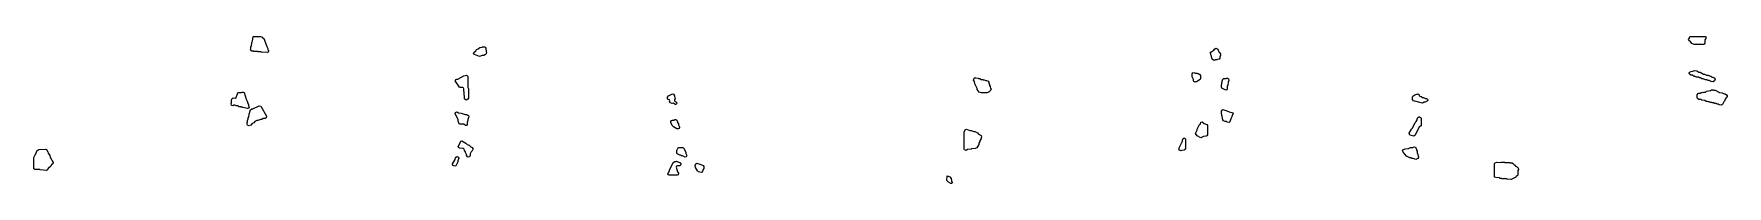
# Model space of a CAD drawing. Header units: millimetres. Extents: x 0 to 3153, y 0 to 274.
import ezdxf

# ---------------------------------------------------------------- set-up
doc = ezdxf.new("R2010")
doc.units = ezdxf.units.MM
doc.layers.add('K', color=7, linetype='Continuous')

msp = doc.modelspace()

# ---------------------------------------------------------------- linework, layer by layer
at = {"layer": 'K'}
for points in [[(424, 244.7), (423.3, 245.4), (417.6, 245.4), (416.8, 246.1), (409.7, 246.1), (409, 246.8), (406.1, 246.8), (404.3, 247.9), (403.6, 250.1), (404.3, 250.9), (404.3, 255.1), (405, 255.9), (405.7, 263), (407.1, 265.1), (408.2, 274.1), (421.9, 274.1), (425.5, 272.7), (426.2, 271.2), (428, 270.2), (431.6, 262.3), (433.8, 255.1), (435.9, 251.6), (435.9, 249.4), (437.4, 247.3), (436.6, 245), (434.8, 243.9), (424, 244.7)], [(820.4, 240.4), (818.6, 243), (819.3, 244.5), (822.9, 247.3), (824, 249.8), (827.6, 251.3), (830.4, 253.4), (834.7, 254.1), (835.4, 254.8), (839.1, 254.8), (840.5, 254.1), (841.6, 252.3), (842.3, 245.2), (843.1, 244.4), (842.3, 241.5), (841.2, 240.4), (837.6, 238.9), (834.8, 238.9), (829.7, 236.8), (820.4, 240.4)], [(3091.5, 259.3), (3087.5, 261.1), (3084, 265.4), (3082.9, 265.7), (3081.4, 268.7), (3082.9, 270.9), (3082.9, 273), (3084, 274.1), (3113.1, 273.8), (3113.1, 270.1), (3111.6, 267.9), (3111.6, 261.5), (3110.5, 259.7), (3109.1, 258.9), (3106.8, 258.9), (3106.2, 259.6), (3105.5, 258.9), (3101.8, 258.9), (3101.2, 259.6), (3099.8, 258.9), (3096.1, 258.9), (3095.4, 259.6), (3094, 258.9), (3091.5, 259.3)], [(2196.5, 230), (2194.3, 231.5), (2193.6, 232.9), (2192.9, 237.2), (2191.4, 240.1), (2191.4, 242.2), (2190.7, 242.9), (2191.8, 244.8), (2197.2, 248.7), (2198.2, 250.5), (2201.2, 252), (2204.5, 250.2), (2206.6, 245.2), (2208, 244.5), (2209.5, 241.6), (2209.5, 239.4), (2208.1, 235.8), (2208.1, 233.6), (2206.9, 231.8), (2203.4, 231.1), (2202.6, 230.4), (2199.8, 230.4), (2199.1, 229.6), (2196.5, 230)], [(802.9, 156.5), (802.1, 157.9), (801.4, 170.8), (800.7, 171.5), (800.7, 176.5), (800, 177.9), (798.3, 178.9), (794, 178.9), (792.5, 179.7), (784.3, 191.5), (786.1, 194.1), (787.6, 194.8), (789.7, 194.8), (800.4, 200.6), (805.5, 202), (807.3, 200.9), (808.1, 199.4), (808.1, 178.7), (809.5, 176.6), (809.5, 159.4), (808.4, 157.5), (804.7, 155.3), (802.9, 156.5)], [(1764.4, 169.3), (1760.4, 170.4), (1756.4, 175.1), (1756.4, 177.2), (1752.1, 185.8), (1751.4, 190.1), (1750, 192.9), (1750.7, 196.6), (1752.6, 197.7), (1753.4, 197), (1758.4, 196.3), (1759.1, 195.6), (1761.2, 195.6), (1764.1, 194.1), (1766.9, 194.1), (1767.6, 193.4), (1769.8, 193.4), (1772.6, 192), (1774.1, 192), (1777, 190.5), (1778.1, 188.7), (1778.1, 186.6), (1779.5, 184.4), (1779.5, 183), (1780.9, 180.9), (1781.6, 177.3), (1782.4, 176.6), (1781.6, 173.6), (1779.1, 171.1), (1775.4, 168.9), (1774.7, 169.6), (1773.3, 168.9), (1764.4, 169.3)], [(2159.3, 191.5), (2159.3, 193.7), (2157.1, 198.7), (2157.1, 204.4), (2158.2, 206.3), (2159.7, 207), (2162.6, 205.6), (2166.2, 205.6), (2166.9, 204.8), (2168.3, 204.8), (2171.2, 203.4), (2172.3, 201.6), (2172.3, 195.1), (2171.6, 193.6), (2164.8, 189.6), (2163.4, 189.6), (2162.6, 188.9), (2160, 190), (2159.3, 191.5)], [(2211.4, 179.4), (2211.4, 184.4), (2212.1, 185.1), (2212.1, 188), (2212.9, 188.7), (2212.9, 190.8), (2214.3, 194.5), (2216.1, 195.6), (2220.4, 195.6), (2221.1, 196.3), (2222.6, 196.3), (2224.5, 195.2), (2225.2, 192.2), (2223.8, 188.7), (2223.1, 182.9), (2222.3, 182.2), (2222.3, 176.5), (2221.2, 174.7), (2219.7, 173.9), (2212.2, 177.9), (2211.4, 179.4)], [(3123.6, 190), (3119.7, 191.8), (3117.6, 191.8), (3115.4, 193.2), (3112.6, 193.2), (3108.3, 195.4), (3106.1, 195.4), (3104, 196.8), (3101.9, 196.8), (3099.7, 198.2), (3096.1, 198.2), (3093.3, 199.6), (3091.9, 199.6), (3088.3, 201.8), (3085.4, 201.8), (3082.9, 203.6), (3082.1, 205.8), (3083.2, 207.7), (3086.1, 209.1), (3091.1, 209.8), (3091.9, 210.6), (3096.9, 209.8), (3100.5, 207.7), (3102.6, 207.7), (3109.1, 204.1), (3111.2, 204.1), (3114.8, 202), (3117.6, 202), (3121.2, 199.8), (3122.6, 199.8), (3124.8, 198.4), (3126.2, 198.4), (3129.1, 197), (3130.9, 194.4), (3129.5, 191.5), (3126.9, 189.6), (3123.6, 190)], [(389, 141.8), (388.3, 142.5), (386.1, 142.5), (385.4, 143.2), (382.6, 143.2), (379, 144.6), (376.9, 144.6), (374, 146.1), (372.6, 146.1), (370.5, 144.6), (367.9, 145.7), (367.1, 149.4), (367.9, 150.1), (367.9, 155.8), (369.3, 158.7), (371.2, 159.9), (374.7, 159.1), (376.4, 160.2), (379.7, 169.1), (381.1, 169.8), (386.8, 169.8), (387.6, 170.6), (389.8, 170.6), (391.6, 169.5), (395.2, 157.3), (397.3, 153.7), (398.8, 148), (399.5, 147.3), (399.5, 145.1), (400.9, 142.2), (399.8, 140.4), (398, 140), (389, 141.8)], [(1194.4, 147.1), (1191.1, 149.6), (1188.3, 148.9), (1185.4, 150.4), (1183.6, 153), (1184.3, 154.4), (1183.6, 155.7), (1181.1, 156.8), (1180, 158.6), (1180, 160.9), (1181.8, 163.4), (1189, 167), (1191.2, 166.3), (1193.1, 163.7), (1193.8, 158.7), (1194.5, 158), (1193.1, 155.8), (1193.1, 154.4), (1194.1, 152.7), (1196.6, 151.6), (1197.4, 150.1), (1196.2, 147.5), (1194.4, 147.1)], [(2569, 153.9), (2567.1, 156.5), (2567.1, 161.6), (2567.9, 163), (2571.8, 165.6), (2576.9, 167), (2579.5, 165.2), (2580.5, 162.7), (2583.4, 162), (2585.5, 160.6), (2587.6, 160.6), (2591.2, 158.4), (2593.3, 158.4), (2595.2, 157.3), (2595.9, 155.8), (2594.8, 154), (2590.5, 151.8), (2589.1, 151.8), (2585.5, 149.6), (2569, 153.9)], [(3138.3, 146.8), (3136.1, 148.2), (3134, 148.2), (3133.3, 148.9), (3129.7, 148.9), (3127.6, 150.4), (3125.4, 150.4), (3124.7, 151.1), (3121.9, 151.1), (3119.7, 152.5), (3117.6, 152.5), (3116.8, 153.2), (3114, 153.2), (3111.8, 154.7), (3106.1, 155.4), (3104, 156.8), (3100.4, 156.8), (3097.9, 158.6), (3097.1, 160.1), (3097.1, 165.1), (3099, 167.7), (3100.4, 168.4), (3102.6, 168.4), (3104.7, 169.8), (3106.8, 169.8), (3107.6, 170.6), (3109.7, 169.9), (3110.4, 170.6), (3112.6, 170.6), (3114.7, 172), (3121.8, 173.4), (3124, 174.8), (3125.5, 174.8), (3126.2, 174.2), (3127.6, 174.9), (3128.4, 174.1), (3130.5, 174.1), (3139.1, 169.8), (3144.1, 169.1), (3147.6, 167), (3149.1, 167), (3152, 165.5), (3153.1, 163.7), (3153.1, 162.2), (3149.5, 157.2), (3148, 153.6), (3146.6, 152.2), (3144.5, 147.2), (3142.6, 146.1), (3138.3, 146.8)], [(397.1, 110.1), (397.1, 113.7), (397.9, 114.4), (397.9, 117.3), (399.3, 120.8), (399.3, 123), (400, 123.7), (400.7, 129.4), (403.6, 137.3), (406.1, 139.1), (407.6, 139.1), (419.7, 144.9), (422.7, 144.1), (433.1, 125.8), (432.3, 122.2), (430.5, 121.1), (426.9, 121.1), (424.8, 119.6), (421.9, 119.6), (416.9, 117.5), (415.5, 117.5), (411.2, 115.4), (409.8, 113.2), (406.2, 111.8), (404.1, 109), (401.2, 107.5), (397.9, 108.6), (397.1, 110.1)], [(803.6, 107.9), (800.4, 110.4), (794, 110.4), (792.2, 111.5), (790, 116.5), (790, 118.7), (784.3, 130.8), (785.4, 132.7), (787.6, 133.4), (790.5, 132), (795.5, 131.3), (803.3, 128.4), (805.5, 128.4), (809.5, 126.6), (810.2, 124.4), (808.1, 119.4), (807.3, 115.1), (806.6, 114.4), (806.6, 110.1), (805.5, 108.2), (803.6, 107.9)], [(2221.1, 115.4), (2218.3, 115.4), (2215.4, 116.8), (2214.3, 118.6), (2212.9, 125.8), (2212.1, 126.5), (2212.1, 128.6), (2211.4, 129.4), (2211.4, 135.1), (2212.5, 137), (2214, 137.7), (2221.2, 135.6), (2225.5, 133.4), (2230.5, 132.7), (2232.3, 131.6), (2233.1, 130.1), (2230.9, 125.8), (2230.9, 124.4), (2228.8, 120.8), (2227.3, 115), (2225.5, 113.9), (2221.8, 114.7), (2221.1, 115.4)], [(1197.2, 102.2), (1191.1, 105.4), (1188.6, 107.9), (1186.4, 113.7), (1186.4, 115.8), (1187.5, 117.7), (1189, 118.4), (1192.6, 118.4), (1193.3, 119.1), (1195.5, 119.1), (1197.3, 118), (1198.8, 115.1), (1198.8, 113.7), (1200.2, 111.6), (1200.2, 109.4), (1202.3, 105.8), (1202.3, 104.4), (1201.2, 102.5), (1199.8, 101.8), (1197.2, 102.2)], [(1732.9, 62.9), (1732.1, 64.4), (1732.1, 96.6), (1734.7, 100.5), (1736.9, 101.3), (1742.6, 99.1), (1745.5, 99.1), (1750.5, 97), (1752.6, 97), (1757, 94.8), (1758.4, 92.7), (1763.8, 89.5), (1764.5, 85.8), (1763.8, 85.1), (1763.8, 83.6), (1761.6, 80.1), (1761.6, 78.6), (1759.5, 75.1), (1759.5, 72.9), (1756.2, 66.8), (1752.6, 65.4), (1746.2, 64.7), (1745.5, 63.9), (1738.3, 63.2), (1736.2, 61.8), (1732.9, 62.9)], [(2162.8, 93), (2166.4, 99.4), (2166.4, 101.6), (2170.7, 110.2), (2172.2, 111.6), (2173.2, 114.1), (2175.5, 114.9), (2179.1, 112), (2184.1, 109.8), (2185.2, 108), (2185.2, 90.8), (2184.1, 89), (2182.6, 88.2), (2178.3, 87.5), (2173.3, 85.4), (2166.1, 89), (2162.8, 93)], [(2562.5, 90.4), (2560.7, 93.7), (2565, 101.6), (2567.2, 103), (2572.2, 113.7), (2574.3, 115.9), (2575.7, 118.7), (2575.7, 120.1), (2577.2, 123), (2579, 124.1), (2580.5, 124.1), (2582.3, 123), (2583.1, 121.6), (2583.1, 108.6), (2582, 106.8), (2579.5, 105.7), (2572.3, 90), (2569.8, 88.2), (2562.5, 90.4)], [(11.8, 25.4), (11.1, 26.1), (1.9, 26.1), (0, 27.2), (0, 48.7), (1.4, 50.9), (2.2, 53.7), (5, 58), (5.7, 60.9), (9, 63.4), (21.9, 64.1), (23.4, 63.4), (25.9, 59.4), (26.6, 56.6), (29.5, 52.3), (30.2, 49.4), (33, 45.1), (33.8, 42.3), (35.9, 39.4), (35.2, 36.5), (33, 35), (31.6, 32.2), (26.6, 27.9), (24.8, 25.4), (23.3, 24.6), (11.8, 25.4)], [(805.7, 52.9), (805.7, 54.4), (803.6, 57.9), (803.6, 59.4), (802.2, 61.5), (801.4, 64.3), (799.7, 65.4), (792.6, 66.1), (790.7, 67.2), (790, 68.7), (793.6, 76.6), (795.4, 79.1), (796.9, 79.9), (804.1, 75.5), (806.9, 72.7), (810.5, 71.3), (813.4, 68.4), (816.2, 67), (817.3, 65.1), (817.3, 63.7), (815.9, 60.8), (814.5, 59.3), (812.3, 55.1), (812.3, 52.9), (810.9, 50), (809, 48.9), (807.2, 50), (805.7, 52.9)], [(1212.9, 49.3), (1207.6, 51.8), (1206.1, 51.8), (1204, 53.2), (1202.6, 53.2), (1197.9, 55.7), (1197.1, 57.2), (1197.1, 61.6), (1199.7, 66.3), (1201.1, 67), (1208.3, 67), (1210.2, 65.9), (1213.8, 58), (1213.8, 55.8), (1215.9, 52.3), (1214.8, 49.7), (1212.9, 49.3)], [(2132.1, 63.7), (2132.9, 64.4), (2132.9, 66.6), (2138.6, 78.7), (2138.6, 80.8), (2140, 83.7), (2141.9, 84.9), (2143.7, 83.7), (2144.5, 82.3), (2144.5, 65.1), (2143.4, 63.2), (2141.9, 62.5), (2136.9, 61.8), (2136.2, 61.1), (2132.9, 62.2), (2132.1, 63.7)], [(2568.3, 46.8), (2566.1, 46.8), (2564, 48.2), (2561.9, 48.2), (2556.1, 51.1), (2550, 58.6), (2548.6, 61.5), (2549.3, 63), (2553.3, 64.8), (2559.7, 65.6), (2563.3, 67), (2567.6, 67), (2570.4, 68.4), (2572.7, 67.7), (2574.5, 63.7), (2574.5, 62.3), (2575.9, 60.1), (2575.9, 57.3), (2577.3, 54.4), (2578.1, 48.7), (2577, 46.8), (2574.8, 45.4), (2573.3, 44.6), (2568.3, 46.8)], [(779.3, 36.5), (784.3, 45.1), (785, 48.7), (787.6, 50.6), (790.5, 49.1), (791.6, 47.3), (789.5, 42.2), (789.5, 40.8), (785.5, 33.2), (784, 32.5), (780, 33.6), (779.3, 36.5)], [(1182.9, 15.7), (1181.5, 16.5), (1180.7, 18), (1183.6, 23.7), (1183.6, 25.1), (1190.7, 39.5), (1193.3, 41.3), (1196.1, 41.3), (1196.9, 42), (1203.4, 38.4), (1205.2, 35.8), (1204.1, 34), (1202.6, 33.2), (1198.3, 33.2), (1196.6, 32.2), (1195.9, 30.8), (1198.8, 21.6), (1200.2, 19.4), (1199.5, 16.5), (1197.6, 15.4), (1182.9, 15.7)], [(1237.5, 21.8), (1235.7, 23.6), (1232.1, 30.1), (1231.4, 34.4), (1233.2, 37), (1234.7, 37.7), (1241.9, 35.6), (1246.2, 33.4), (1247.3, 31.6), (1247.3, 27.9), (1245.9, 25.8), (1245.9, 24.4), (1244.5, 21.5), (1242.6, 20.4), (1237.5, 21.8)], [(2743.3, 8.2), (2742.6, 8.9), (2739, 8.9), (2738.3, 9.6), (2736.9, 8.9), (2734, 8.9), (2733.3, 9.6), (2729.7, 9.6), (2729, 10.4), (2722.6, 11.1), (2720, 12.2), (2720, 37.3), (2721.1, 38.4), (2724, 39.9), (2731.8, 39.1), (2732.6, 39.8), (2738.4, 39.8), (2739.1, 39.1), (2748.4, 39.1), (2749.1, 38.4), (2752.6, 38.4), (2755.9, 35.9), (2756.3, 34.8), (2758.4, 34.1), (2759.1, 32.7), (2761.2, 32), (2762, 30.5), (2763.8, 29.5), (2764.5, 26.5), (2763.1, 24.4), (2763.1, 15.8), (2762.3, 14.3), (2760.2, 12.9), (2759.8, 11.8), (2751.2, 7.5), (2743.3, 8.2)], [(1707.2, 0), (1703.3, 2.5), (1700, 5.8), (1700.4, 14.2), (1705.5, 12.7), (1708.1, 9.4), (1708.8, 5.1), (1710.2, 2.2), (1709.1, 0.4), (1707.2, 0)]]:
    msp.add_lwpolyline(points, close=True, dxfattribs=at)

doc.saveas('drawing.dxf')
